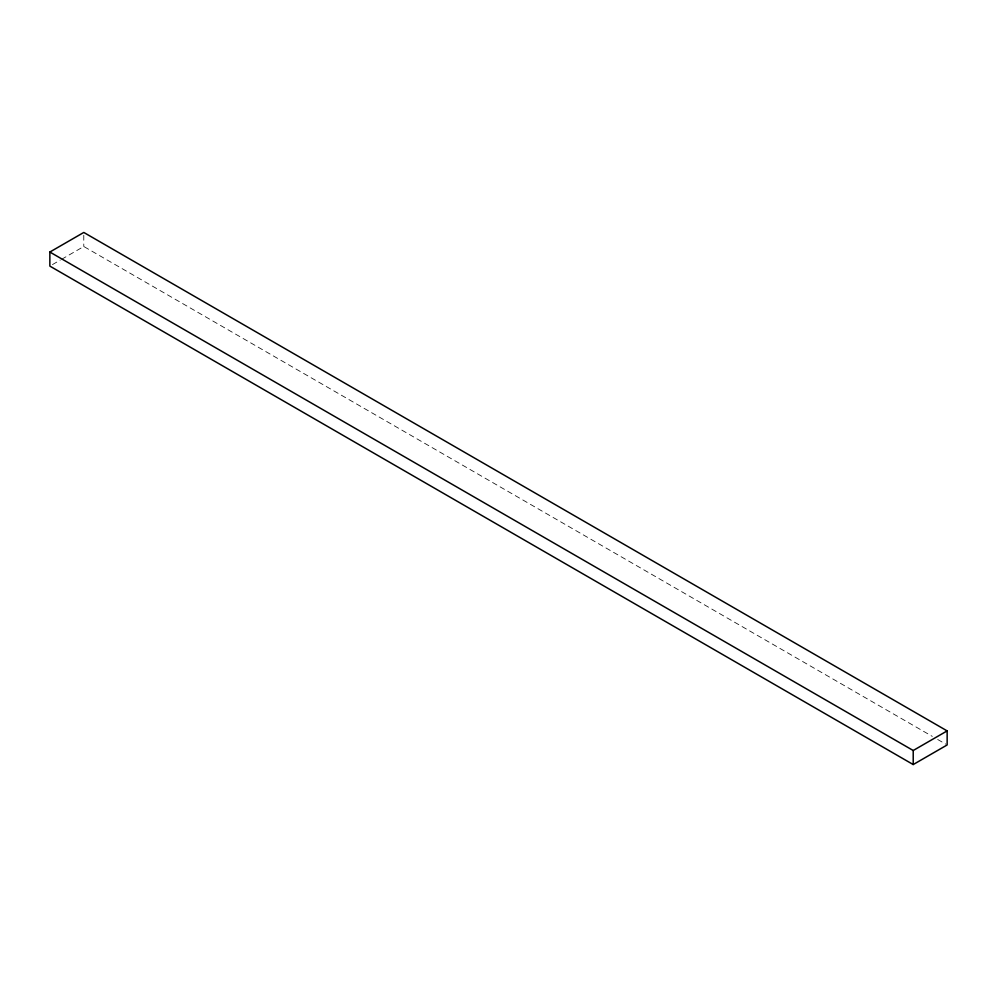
<?xml version="1.0" encoding="UTF-8"?>
<svg xmlns="http://www.w3.org/2000/svg" width="997" height="997" viewBox="0 0 997 997"><rect width="100%" height="100%" fill="white"/><g stroke="black" fill="none" stroke-linecap="round" stroke-linejoin="round"><path stroke-width="0.75" stroke-dasharray="4.99 3.74" d="M52.455 264.591L60.294 260.067M61.602 259.307L83.785 246.496L932.307 736.384M937.703 739.5L945.804 744.173M83.785 235.255L83.785 246.496"/><path stroke-width="1.5" d="M49.85 252.042L83.785 232.451L947.15 730.901L947.15 744.958L913.215 764.549L49.85 266.099L49.85 252.042L913.215 750.504L947.15 730.901M913.215 750.504L913.215 764.549"/></g></svg>
